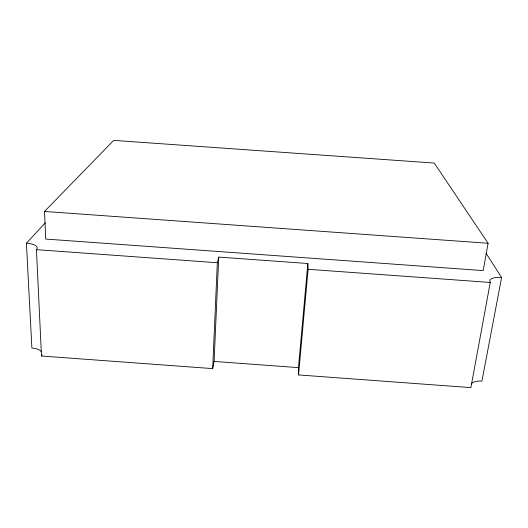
<?xml version="1.0" encoding="UTF-8"?>
<svg xmlns="http://www.w3.org/2000/svg" width="528" height="528" viewBox="0 0 528 528"><rect width="100%" height="100%" fill="white"/><g stroke="black" fill="none" stroke-linecap="round" stroke-linejoin="round"><path stroke-width="0.79" d="M45.408 222.737L26.4 243.203A15.893 5.531 -3 0 1 36.439 249.665L41.488 356.017L212.672 368.617L217.331 262.733L218.744 257.083L307.844 263.512L308.095 269.293L298.544 374.933L470.87 387.618L490.268 282.447A15.979 5.61 10.8 0 1 501.6 277.49L486.077 253.308M212.672 368.617L214.091 361.423L218.744 257.083M298.544 374.933L298.472 367.627L307.844 263.512M488.096 243.269L483.186 270.6L45.712 239.059L44.537 211.457L113.705 140.382L434.26 163.06L488.096 243.269L44.537 211.457M501.6 277.49L481.939 381.11A15.134 7.095 13.8 0 0 471.227 383.955M36.439 249.665L217.331 262.733M308.095 269.293L490.268 282.447M214.091 361.423L298.472 367.627M26.4 243.203L31.891 348.025A15.055 7.003 -6 0 1 41.474 351.806M42.049 354.77A15.055 7.003 -6 0 1 41.488 356.017"/></g></svg>
